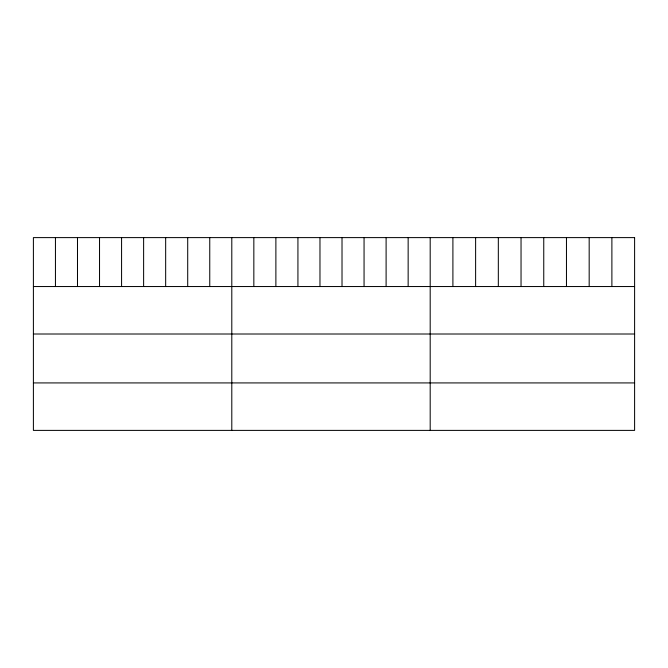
<?xml version="1.0" encoding="UTF-8"?>
<svg xmlns="http://www.w3.org/2000/svg" width="668" height="668" viewBox="0 0 668 668"><rect width="100%" height="100%" fill="white"/><g stroke="black" fill="none" stroke-linecap="round" stroke-linejoin="round"><path stroke-width="1" d="M33.4 286.539L634.6 286.539M33.4 334.008L634.6 334.008M33.4 382.923L634.6 382.923M611.888 237.608L611.888 286.539M589.176 237.608L589.176 286.539M566.464 237.608L566.464 286.539M543.752 237.608L543.752 286.539M521.04 237.608L521.04 286.539M498.328 237.608L498.328 286.539M475.616 237.608L475.616 286.539M452.904 237.608L452.904 286.539M430.192 237.608L430.192 430.392M408.148 237.608L408.148 286.539M386.104 237.608L386.104 286.539M364.06 237.608L364.06 286.539M342.016 237.608L342.016 286.539M319.972 237.608L319.972 286.539M297.928 237.608L297.928 286.539M275.884 237.608L275.884 286.539M253.84 237.608L253.84 286.539M231.796 237.608L231.796 430.392M209.752 237.608L209.752 286.539M187.708 237.608L187.708 286.539M165.664 237.608L165.664 286.539M143.62 237.608L143.62 286.539M121.576 237.608L121.576 286.539M99.532 237.608L99.532 286.539M77.488 237.608L77.488 286.539M55.444 237.608L55.444 286.539M634.6 237.608L33.4 237.608L33.4 430.392L634.6 430.392L634.6 237.608"/></g></svg>
